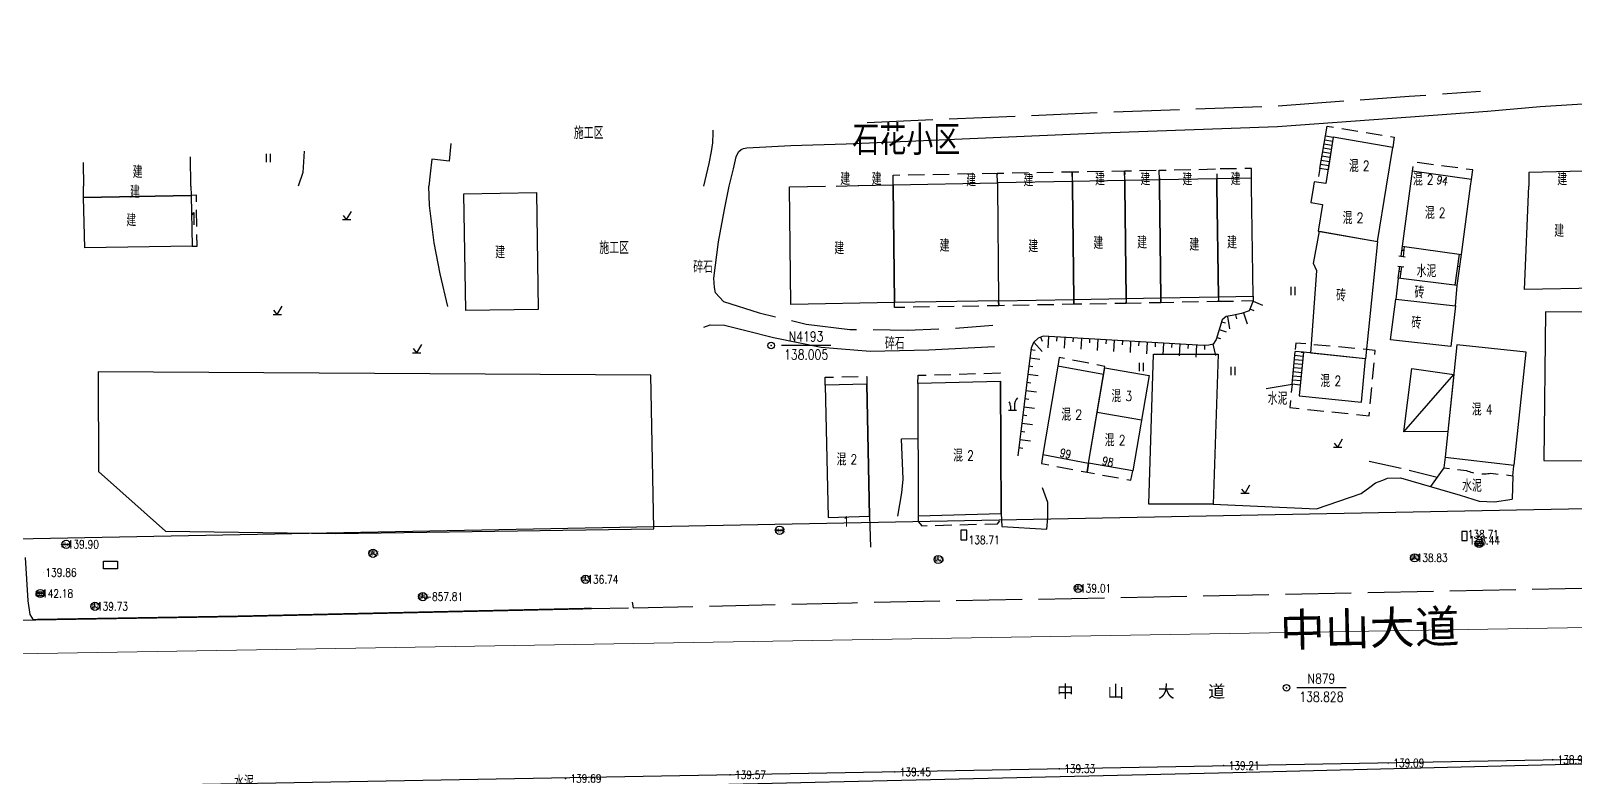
# Model space of a CAD drawing. Extents: x 529262 to 576451, y 2694391 to 2717535.
# Drawn here: x 566400.1 to 566587.6, y 2709680.9 to 2709771.4 of the extents above; entities that cross this region are included whole.
import ezdxf
from ezdxf.enums import TextEntityAlignment as Align
from ezdxf.xclip import XClip

# ---------------------------------------------------------------- set-up
doc = ezdxf.new("R2010")
doc.units = 0
doc.header["$XCLIPFRAME"] = 0
for name, pattern in [('X2', [10, 8, -2]), ('X3', [5, 4, -1]), ('X5', [3, 2, -1])]:
    doc.linetypes.add(name, pattern=pattern)
for name, color, linetype in [('a红线图', 1, 'Continuous'), ('COMPONENT', 8, 'Continuous'), ('DLSS', 4, 'Continuous'), ('DMTZ', 8, 'Continuous'), ('GCD', 8, 'Continuous'), ('GXYZ', 8, 'Continuous'), ('JMD', 8, 'Continuous'), ('KZD', 8, 'Continuous'), ('PP-COM', 7, 'Continuous'), ('RD-中线', 40, 'Continuous'), ('RD-红线', 7, 'Continuous'), ('RD-路名', 7, 'Continuous'), ('ZBTZ', 8, 'Continuous'), ('ZJ', 7, 'Continuous')]:
    doc.layers.add(name, color=color, linetype=linetype)
doc.layers.add('尺寸标注', color=7, linetype='Continuous', lineweight=18)
doc.styles.add('HZ', font='rs.shx', dxfattribs={"width": 0.8, "bigfont": 'hztxt.shx'})
doc.styles.add('romanc', font='romanc.shx', dxfattribs={"width": 0.8})
doc.styles.add('宋体', font='', dxfattribs={"width": 0.75})
doc.styles.add('等线体', font='simhei.ttf')
doc.styles.add('黑体', font='simhei.ttf')
doc.styles.get('宋体').set_extended_font_data('SimSun')
doc.linetypes.add('10421', pattern='A,2,[150,AAA.SHX,S=0.5,R=0,X=0,Y=0.5],1e-11', length=2)
doc.linetypes.add('10422', pattern='A,0.75,[150,AAA.SHX,S=0.5,R=0,X=0,Y=0.5],1.5,[177,AAA.SHX,S=1,R=0,X=0,Y=0.4],0.75', length=3)
doc.linetypes.add('1161', pattern='A,0,[149,AAA.SHX,S=0.15,R=0,X=0,Y=0],-1.6', length=1.6)
doc.linetypes.add('444', pattern='A,4.5,[145,AAA.SHX,S=1,R=0,X=0,Y=1],4.5,-0.5,[146,AAA.SHX,S=1,R=0,X=0,Y=0],-0.5', length=10)

# ---------------------------------------------------------------- blocks, each defined once
blk = doc.blocks.new('A$C19FD0107')
at = {"layer": 'RD-中线', "color": 8, "linetype": 'Continuous'}
blk.add_lwpolyline([(-1765.32, 14833.87), (-1870.24, 14834.36, -0.07773), (-2297.41, 14903.2), (-2763.51, 15055.04, -0.002412), (-2772.67, 15058.08), (-3168.08, 15191.13, 0.031805), (-3413.66, 15256.72), (-3481.17, 15270.22, 0.040764), (-3610.52, 15285.28), (-3824.79, 15292.66, 0.003807), (-3833.93, 15292.91), (-3984.46, 15295.8, 0.004916), (-3996.26, 15295.91), (-4213.61, 15295.81, 0.004475), (-4218.97, 15295.76), (-4356.1, 15293.25, -0.000047), (-4356.15, 15293.25), (-5280.16, 15276.46)], format="xyb", dxfattribs=at)
at = {"layer": 'RD-中线', "color": 8, "linetype": 'Continuous', "flags": 128}
for points in [[(-4490.73, 14139.44, 0), (-4490.29, 14139.42)], [(-3818.25, 14086.17, 0), (-3817.74, 14086.17)]]:
    blk.add_lwpolyline(points, format="xyb", dxfattribs=at)
at = {"layer": 'RD-红线', "color": 8, "linetype": 'Continuous', "flags": 128}
blk.add_lwpolyline([(-4373.42, 15323.41), (-4876.44, 15313.69)], dxfattribs=at)
blk = doc.blocks.new('GC200')
at = {"linetype": 'Continuous', "const_width": 0.2, "flags": 128}
blk.add_lwpolyline([(-0.1, 0, 1), (0.1, 0, 1)], format="xyb", close=True, dxfattribs=at)
blk = doc.blocks.new('gc123')
at = {"color": 8}
for p, q in [((-1, 0), (1, 0)), ((0, 0), (-0.8, 1)), ((0, 0), (1.2, 2))]:
    blk.add_line(p, q, dxfattribs=at)
blk = doc.blocks.new('gc210')
at = {"color": 8}
for p, q in [((-1, 0), (1, 0)), ((-0.5, 1), (-0.5, 0)), ((0.5, 1), (0.5, 0))]:
    blk.add_line(p, q, dxfattribs=at)
for centre, radius, start, end in [((-2.94, 0.81), 2.45, 4.3743, 29.0242), ((3.4, 1.11), 2.91, 139.3312, 182.0887)]:
    blk.add_arc(centre, radius, start, end, dxfattribs=at)
blk = doc.blocks.new('gc121')
at = {"color": 8}
for p, q in [((-0.5, -1), (-0.5, 1)), ((0.5, -1), (0.5, 1))]:
    blk.add_line(p, q, dxfattribs=at)
blk = doc.blocks.new('gc117')
at = {"color": 8}
blk.add_circle((0, 0), 0.8, dxfattribs=at)
blk.add_point((0, 0), dxfattribs=at)
blk = doc.blocks.new('gcbj0101')
blk.add_line((-1, 0), (1, 0))
blk.add_circle((0, 0), 1)
blk = doc.blocks.new('gcbj0103')
for p, q in [((-1, 0), (1, 0)), ((-0.9, 0.43), (0.9, 0.43)), ((-0.88, -0.47), (0.88, -0.47))]:
    blk.add_line(p, q)
blk.add_circle((0, 0), 1)
blk = doc.blocks.new('gcbj0107')
for q in [(-0.87, -0.5), (0, 1), (0.87, -0.5)]:
    blk.add_line((0, 0), q)
blk.add_circle((0, 0), 1)

msp = doc.modelspace()

# ---------------------------------------------------------------- linework, layer by layer
at = {"layer": 'a红线图', "color": 8, "linetype": 'Continuous', "lineweight": 0, "flags": 128}
msp.add_lwpolyline([(564727.349, 2709667.84), (566620.304, 2709699.43)], dxfattribs=at)
msp.add_lwpolyline([(564727.349, 2709667.84), (566620.304, 2709699.43)], dxfattribs=at)
at = {"layer": 'DLSS', "linetype": 'X2', "elevation": 137.998, "flags": 128}
for points in [[(566501.653, 2709760.301), (566530.06, 2709761.524), (566551.371, 2709762.308), (566567.522, 2709763.49), (566576.177, 2709764.101)], [(566481.831, 2709752.568), (566482.473, 2709755.306), (566482.757, 2709756.778), (566482.905, 2709757.831), (566482.973, 2709759.027), (566482.967, 2709759.348)]]:
    msp.add_lwpolyline(points, dxfattribs=at)
at = {"layer": 'DLSS', "linetype": 'Continuous', "flags": 128}
for points, elevation in [([(566486.047, 2709756.717), (566486.349, 2709757), (566486.64, 2709757.12), (566487.042, 2709757.196), (566492.38, 2709757.491), (566499.135, 2709757.69), (566530.16, 2709759.026), (566551.508, 2709759.811), (566567.701, 2709760.997), (566577.046, 2709761.656), (566583.433, 2709762.25), (566587.964, 2709762.525), (566591.092, 2709762.649), (566593.063, 2709762.703), (566595.184, 2709762.65), (566604.622, 2709761.745), (566606.838, 2709761.632), (566609.698, 2709761.493), (566614.998, 2709761.381)], 137.998), ([(566484.913, 2709752.568), (566485.408, 2709754.68), (566485.747, 2709756.116), (566486.047, 2709756.717)], 137.998), ([(566483.257, 2709739.583), (566483.101, 2709740.233), (566483.028, 2709741.369), (566483.59, 2709745.789), (566484.327, 2709749.739), (566484.913, 2709752.568)], 139.18), ([(566481.841, 2709735.42), (566482.576, 2709735.687), (566484.313, 2709735.653), (566487.085, 2709734.986), (566490.283, 2709734.172), (566496.076, 2709732.976), (566502.016, 2709732.505), (566509.142, 2709732.647), (566517.124, 2709733.086)], 137.766), ([(566399.35, 2709707.416), (566399.663, 2709702.166), (566399.943, 2709700.485), (566400.345, 2709699.862)], 139.625)]:
    msp.add_lwpolyline(points, dxfattribs=dict(at, elevation=elevation))
at = {"layer": 'DLSS', "linetype": 'X2', "flags": 128}
for points in [[(566483.257, 2709739.583), (566484.224, 2709738.541), (566488.563, 2709737.168), (566494.275, 2709735.795), (566499.553, 2709735.145), (566506.511, 2709735.07), (566512.006, 2709735.287), (566516.923, 2709735.648)], [(566473.115, 2709702.009), (566473.216, 2709701.306), (566499.863, 2709701.931), (566602.786, 2709703.976), (566614.256, 2709704.111), (566621.247, 2709704.68)], [(566468.192, 2709701.225), (566467.57, 2709701.214), (566425.086, 2709700.272), (566400.345, 2709699.862)]]:
    msp.add_lwpolyline(points, dxfattribs=at)
at = {"layer": 'DLSS', "linetype": 'X3', "flags": 128}
msp.add_lwpolyline([(566562.657, 2709719.144), (566567.374, 2709718.101), (566570.914, 2709717.171)], dxfattribs=at)
at = {"layer": 'DLSS', "linetype": 'X2', "const_width": 0.2, "flags": 128}
msp.add_lwpolyline([(566468.192, 2709701.225), (566467.57, 2709701.214), (566425.086, 2709700.272), (566400.345, 2709699.862)], dxfattribs=at)
at = {"layer": 'DMTZ'}
for p, q in [((566548.551, 2709738.564), (566549.71, 2709738.102)), ((566547.381, 2709737.162), (566547.827, 2709735.818)), ((566523.7, 2709734.288), (566523.62, 2709732.894)), ((566525.697, 2709734.173), (566525.622, 2709732.861)), ((566527.694, 2709734.059), (566527.618, 2709732.732)), ((566529.69, 2709733.945), (566529.614, 2709732.602)), ((566521.932, 2709733.602), (566522.95, 2709732.472)), ((566531.687, 2709733.831), (566531.609, 2709732.47)), ((566533.684, 2709733.717), (566533.605, 2709732.332)), ((566535.681, 2709733.602), (566535.6, 2709732.194)), ((566537.677, 2709733.488), (566537.595, 2709732.056)), ((566539.674, 2709733.374), (566539.591, 2709731.919)), ((566541.671, 2709733.26), (566541.586, 2709731.781)), ((566543.654, 2709733.334), (566544.004, 2709731.965)), ((566521.437, 2709731.693), (566522.653, 2709731.528)), ((566521.177, 2709729.71), (566522.452, 2709729.556)), ((566520.936, 2709727.725), (566522.25, 2709727.566)), ((566520.695, 2709725.739), (566522.011, 2709725.58)), ((566520.454, 2709723.754), (566521.768, 2709723.595)), ((566520.213, 2709721.768), (566521.525, 2709721.609))]:
    msp.add_line(p, q, dxfattribs=at)
at = {"layer": 'DMTZ', "linetype": 'Continuous'}
for p, q in [((566544.732, 2709736.086), (566545.209, 2709735.937)), ((566545.433, 2709736.72), (566545.687, 2709735.208)), ((566546.414, 2709736.911), (566546.528, 2709736.425)), ((566548.181, 2709737.635), (566548.646, 2709737.45)), ((566522.729, 2709734.186), (566522.919, 2709733.724)), ((566524.699, 2709734.231), (566524.67, 2709733.731)), ((566526.695, 2709734.116), (566526.667, 2709733.617)), ((566528.692, 2709734.002), (566528.664, 2709733.503)), ((566544.136, 2709734.177), (566544.614, 2709734.028)), ((566544.434, 2709735.131), (566545.292, 2709734.864)), ((566521.572, 2709732.684), (566522.067, 2709732.617)), ((566530.689, 2709733.888), (566530.66, 2709733.389)), ((566532.686, 2709733.774), (566532.657, 2709733.275)), ((566534.682, 2709733.66), (566534.654, 2709733.16)), ((566536.679, 2709733.545), (566536.65, 2709733.046)), ((566538.676, 2709733.431), (566538.647, 2709732.932)), ((566540.672, 2709733.317), (566540.644, 2709732.818)), ((566542.669, 2709733.211), (566542.672, 2709732.711)), ((566521.302, 2709730.702), (566521.797, 2709730.635)), ((566521.056, 2709728.718), (566521.553, 2709728.657)), ((566520.815, 2709726.732), (566521.312, 2709726.672)), ((566520.575, 2709724.747), (566521.071, 2709724.686)), ((566520.334, 2709722.761), (566520.83, 2709722.701)), ((566520.093, 2709720.776), (566520.589, 2709720.716))]:
    msp.add_line(p, q, dxfattribs=at)
at = {"layer": 'DMTZ', "linetype": '10421'}
msp.add_lwpolyline([(566433.241, 2709756.812), (566433.094, 2709754.229), (566432.526, 2709752.568)], dxfattribs=at)
at = {"layer": 'DMTZ', "linetype": 'Continuous', "flags": 128}
msp.add_lwpolyline([(566548.566, 2709738.6), (566548.086, 2709737.396), (566547.142, 2709737.083), (566546.021, 2709736.819), (566545.284, 2709736.695), (566544.796, 2709736.294), (566544.06, 2709733.931), (566543.727, 2709733.352), (566543.185, 2709733.214), (566542.539, 2709733.21), (566523.063, 2709734.324), (566522.455, 2709734.073), (566521.869, 2709733.545), (566521.595, 2709732.858), (566521.256, 2709730.362), (566519.973, 2709719.783)], dxfattribs=at)
at = {"layer": 'DMTZ', "linetype": '10422', "flags": 128}
for points in [[(566501.632, 2709728.49), (566501.952, 2709712.431), (566501.98, 2709711.226), (566502.061, 2709708.661)], [(566517.886, 2709728.805), (566517.937, 2709712.763), (566518.025, 2709711.196), (566523.506, 2709710.872), (566523.63, 2709712.251), (566523.63, 2709714.096), (566522.972, 2709715.879)], [(566505.41, 2709712.443), (566505.872, 2709715.288), (566506.044, 2709716.943), (566505.847, 2709721.835), (566507.809, 2709721.88)]]:
    msp.add_lwpolyline(points, dxfattribs=at)
at = {"layer": 'DMTZ', "linetype": '10421', "flags": 128}
for points in [[(566562.759, 2709715.953), (566563.419, 2709716.489), (566564.332, 2709716.837), (566564.885, 2709717.054), (566566.487, 2709717.102), (566573.712, 2709714.984), (566576.023, 2709714.284), (566577.882, 2709714.181), (566580.056, 2709714.495)], [(566543.728, 2709713.91), (566556.256, 2709713.357), (566561.689, 2709715.193), (566562.759, 2709715.953)]]:
    msp.add_lwpolyline(points, dxfattribs=at)
at = {"layer": 'GXYZ', "linetype": 'Continuous', "flags": 128}
for points in [[(566513.79, 2709709.587), (566513.79, 2709710.729), (566513.068, 2709710.729), (566513.068, 2709709.587)], [(566574.576, 2709710.594), (566573.943, 2709710.594), (566573.943, 2709709.507), (566574.576, 2709709.507)], [(566408.858, 2709706.984), (566410.565, 2709706.984), (566410.565, 2709706.03), (566408.858, 2709706.03)]]:
    msp.add_lwpolyline(points, close=True, dxfattribs=at)
at = {"layer": 'JMD', "linetype": 'Continuous'}
for p, q in [((566556.654, 2709754.713), (566557.346, 2709758.685)), ((566557.346, 2709758.685), (566558.294, 2709758.52)), ((566558.294, 2709758.52), (566557.664, 2709754.553)), ((566557.003, 2709756.715), (566557.982, 2709756.552)), ((566557.089, 2709757.208), (566558.06, 2709757.044)), ((566557.174, 2709757.7), (566558.138, 2709757.536)), ((566557.26, 2709758.193), (566558.216, 2709758.028)), ((566556.659, 2709754.745), (566557.669, 2709754.584)), ((566556.745, 2709755.237), (566557.747, 2709755.076)), ((566556.831, 2709755.73), (566557.825, 2709755.568)), ((566556.917, 2709756.222), (566557.903, 2709756.06)), ((566566.282, 2709744.074), (566567.027, 2709743.984)), ((566566.621, 2709744.787, 138.782), (566566.869, 2709744.757, 138.782)), ((566566.129, 2709742.824), (566566.873, 2709742.732)), ((566566.306, 2709742.219), (566566.554, 2709742.189)), ((566573.664, 2709742.739), (566573.416, 2709742.773)), ((566553.29, 2709728.483), (566553.654, 2709732.467)), ((566554.681, 2709732.367), (566553.653, 2709732.462)), ((566554.682, 2709732.371), (566554.294, 2709728.385)), ((566554.488, 2709730.376), (566553.471, 2709730.473)), ((566554.536, 2709730.874), (566553.517, 2709730.97)), ((566554.584, 2709731.371), (566553.562, 2709731.467)), ((566554.633, 2709731.869), (566553.608, 2709731.965)), ((566554.294, 2709728.385), (566553.29, 2709728.483)), ((566554.342, 2709728.883), (566553.335, 2709728.98)), ((566554.391, 2709729.381), (566553.381, 2709729.478)), ((566554.439, 2709729.878), (566553.426, 2709729.975)), ((566566.873, 2709722.68), (566572.937, 2709729.646))]:
    msp.add_line(p, q, dxfattribs=at)
at = {"layer": 'JMD', "linetype": 'Continuous', "flags": 128}
for points, elevation in [([(566564.777, 2709752.568), (566565.532, 2709757.258), (566558.294, 2709758.52), (566557.397, 2709752.864), (566555.986, 2709753.088), (566555.904, 2709752.568)], 136.762), ([(566406.419, 2709755.444), (566406.442, 2709752.568)], 138.211), ([(566419.502, 2709752.568), (566419.447, 2709756.108)], 138.211), ([(566500.584, 2709752.568), (566500.583, 2709752.625), (566504.832, 2709752.714), (566504.833, 2709752.568)], 137.922), ([(566504.833, 2709752.568), (566504.832, 2709752.714), (566517.485, 2709752.953), (566517.489, 2709752.568)], 137.875), ([(566548.371, 2709752.568), (566548.359, 2709753.511), (566544.155, 2709753.436), (566544.166, 2709752.568)], 139.523), ([(566574.992, 2709752.568), (566575.102, 2709753.368), (566567.891, 2709754.374), (566567.65, 2709752.568)], 138.782), ([(566590.442, 2709752.568), (566590.454, 2709754.431), (566582.056, 2709754.231), (566582.046, 2709752.568)], 138.477), ([(566419.502, 2709752.568), (566419.54, 2709751.437), (566406.453, 2709751.191), (566406.442, 2709752.568)], 138.211), ([(566504.831, 2709752.568), (566504.991, 2709738.399), (566492.395, 2709738.174), (566492.234, 2709752.49), (566496.6, 2709752.568)], 137.896), ([(566497.897, 2709752.568), (566500.583, 2709752.625), (566500.584, 2709752.568)], 137.922), ([(566517.489, 2709752.568), (566517.637, 2709738.629), (566504.991, 2709738.399), (566504.831, 2709752.568)], 137.896), ([(566555.904, 2709752.568), (566555.59, 2709750.56), (566556.996, 2709750.337), (566556.483, 2709747.103), (566563.686, 2709745.845), (566564.773, 2709752.568)], 136.762), ([(566567.65, 2709752.568), (566566.681, 2709745.282), (566573.872, 2709744.249), (566574.994, 2709752.568)], 136.646), ([(566590.437, 2709752.568), (566590.33, 2709740.158), (566581.546, 2709740.002), (566582.046, 2709752.568)], 137.454), ([(566566.681, 2709745.282), (566566.531, 2709744.044)], 138.782), ([(566566.927, 2709745.241), (566566.779, 2709744.014)], 138.782), ([(566535.003, 2709724.132), (566529.608, 2709725.043)], 145.743)]:
    msp.add_lwpolyline(points, dxfattribs=dict(at, elevation=elevation))
at = {"layer": 'JMD', "linetype": 'X5', "flags": 128}
for points, elevation in [([(566557.346, 2709758.685), (566557.552, 2709759.865), (566565.717, 2709758.496), (566565.532, 2709757.258)], 136.951), ([(566548.359, 2709753.511), (566548.358, 2709754.701), (566544.139, 2709754.646), (566544.155, 2709753.436)], 137.312), ([(566557.664, 2709754.553), (566556.654, 2709754.713), (566556.386, 2709753.025)], 137.538), ([(566575.102, 2709753.368), (566575.262, 2709754.531), (566568.039, 2709755.492), (566567.891, 2709754.374)], 136.849), ([(566504.832, 2709752.714), (566504.818, 2709753.901), (566517.463, 2709754.133), (566517.485, 2709752.953)], 137.905), ([(566517.637, 2709738.629), (566517.648, 2709738.027), (566504.996, 2709737.792), (566504.991, 2709738.399)], 138.138), ([(566526.759, 2709738.786), (566526.77, 2709738.196), (566517.648, 2709738.027), (566517.637, 2709738.629)], 138.16), ([(566533.142, 2709738.903), (566533.153, 2709738.314), (566526.77, 2709738.196), (566526.759, 2709738.786)], 137.987), ([(566537.352, 2709738.981), (566537.363, 2709738.392), (566533.153, 2709738.314), (566533.142, 2709738.903)], 137.883), ([(566544.339, 2709739.114), (566544.35, 2709738.522), (566537.363, 2709738.392), (566537.352, 2709738.981)], 137.881), ([(566548.58, 2709739.196), (566548.566, 2709738.6), (566544.35, 2709738.522), (566544.339, 2709739.114)], 137.696), ([(566554.294, 2709728.385), (566553.29, 2709728.483), (566553.02, 2709725.648), (566562.663, 2709724.658), (566563.397, 2709732.598), (566553.749, 2709733.49), (566553.654, 2709732.467), (566554.682, 2709732.371)], 138.966), ([(566496.556, 2709728.349), (566496.565, 2709729.328), (566501.613, 2709729.429), (566501.632, 2709728.49)], 138.783), ([(566507.834, 2709728.558), (566507.862, 2709729.567), (566517.832, 2709729.861), (566517.886, 2709728.805)], 138.243), ([(566523.018, 2709719.925), (566522.843, 2709718.836), (566528.413, 2709717.777), (566528.569, 2709718.893)], 137.583), ([(566528.569, 2709718.893), (566528.413, 2709717.777), (566533.724, 2709716.826), (566533.94, 2709717.945)], 137.655), ([(566507.865, 2709712.485), (566507.881, 2709711.794), (566508.295, 2709711.286), (566517.491, 2709711.522), (566517.926, 2709712.021), (566517.937, 2709712.763)], 138.331)]:
    msp.add_lwpolyline(points, dxfattribs=dict(at, elevation=elevation))
for points in [[(566537.175, 2709753.321), (566537.153, 2709754.495), (566544.139, 2709754.646), (566544.155, 2709753.436)], [(566517.485, 2709752.953), (566517.463, 2709754.133), (566526.575, 2709754.301), (566526.597, 2709753.117)], [(566526.597, 2709753.117), (566526.575, 2709754.301), (566532.95, 2709754.418), (566532.972, 2709753.238)], [(566532.972, 2709753.238), (566532.95, 2709754.418), (566537.153, 2709754.495), (566537.175, 2709753.321)], [(566419.649, 2709745.254), (566420.245, 2709745.26), (566420.159, 2709751.441), (566419.54, 2709751.437)], [(566530.387, 2709729.656), (566530.55, 2709730.651), (566525.01, 2709731.725), (566524.838, 2709730.688)]]:
    msp.add_lwpolyline(points, dxfattribs=at)
at = {"layer": 'JMD', "linetype": 'Continuous', "flags": 128}
for points in [[(566526.604, 2709752.568), (566526.597, 2709753.117), (566517.485, 2709752.953), (566517.49, 2709752.568)], [(566532.98, 2709752.568), (566532.972, 2709753.238), (566526.597, 2709753.117), (566526.604, 2709752.568)], [(566537.184, 2709752.568), (566537.175, 2709753.321), (566532.972, 2709753.238), (566532.98, 2709752.568)], [(566544.166, 2709752.568), (566544.155, 2709753.436), (566537.175, 2709753.321), (566537.184, 2709752.568)], [(566517.489, 2709752.568), (566517.637, 2709738.629), (566526.759, 2709738.786), (566526.603, 2709752.568)], [(566526.603, 2709752.568), (566526.759, 2709738.786), (566533.142, 2709738.903), (566532.98, 2709752.568)], [(566532.98, 2709752.568), (566533.142, 2709738.903), (566537.352, 2709738.981), (566537.184, 2709752.568)], [(566537.184, 2709752.568), (566537.352, 2709738.981), (566544.339, 2709739.114), (566544.166, 2709752.568)], [(566544.166, 2709752.568), (566544.339, 2709739.114), (566548.58, 2709739.196), (566548.373, 2709752.568)], [(566573.104, 2709740.507), (566573.624, 2709744.283)], [(566573.352, 2709740.473), (566573.872, 2709744.249)], [(566566.199, 2709741.359), (566566.377, 2709742.793)], [(566566.447, 2709741.328), (566566.625, 2709742.762)]]:
    msp.add_lwpolyline(points, dxfattribs=at)
for points in [[(566406.453, 2709751.191), (566419.54, 2709751.437), (566419.649, 2709745.254), (566406.601, 2709745.072)], [(566584.082, 2709737.283), (566583.886, 2709719.217), (566609.202, 2709719.087), (566609.398, 2709737.152)], [(566543.728, 2709713.91), (566535.882, 2709713.91), (566536.46, 2709732.135), (566544.307, 2709732.135)], [(566524.838, 2709730.688), (566523.018, 2709719.925), (566528.569, 2709718.893), (566530.387, 2709729.656)], [(566408.224, 2709729.981), (566408.286, 2709717.87), (566416.391, 2709710.618), (566437.094, 2709710.352), (566475.761, 2709710.923), (566475.383, 2709729.566)]]:
    msp.add_lwpolyline(points, close=True, dxfattribs=at)
for points, elevation in [([(566461.711, 2709737.572), (566452.902, 2709737.434), (566452.679, 2709751.631), (566461.488, 2709751.769)], 137.062), ([(566556.646, 2709747.075), (566563.686, 2709745.845), (566562.206, 2709731.57), (566555.564, 2709732.277), (566556.312, 2709742.26), (566555.893, 2709743.163)], 136.782), ([(566573.352, 2709740.473), (566566.199, 2709741.359), (566565.885, 2709738.819), (566573.163, 2709738.012)], 138.356), ([(566572.601, 2709733.068), (566565.264, 2709733.882), (566565.885, 2709738.819), (566573.163, 2709738.012)], 137.092), ([(566554.166, 2709727.066), (566561.718, 2709726.291), (566562.206, 2709731.57), (566554.682, 2709732.371)], 137.056), ([(566571.88, 2709719.636), (566580.268, 2709718.656), (566581.732, 2709732.374), (566573.322, 2709733.282)], 137.281), ([(566530.528, 2709730.489), (566535.931, 2709729.552), (566533.94, 2709717.945), (566528.569, 2709718.893)], 139.031), ([(566572.206, 2709722.726), (566566.873, 2709722.68), (566567.863, 2709730.375), (566572.937, 2709729.646)], 138.003), ([(566496.556, 2709728.349), (566496.916, 2709712.29), (566501.952, 2709712.431), (566501.632, 2709728.49)], 138.783), ([(566517.937, 2709712.763), (566517.886, 2709728.805), (566507.834, 2709728.558), (566507.865, 2709712.485)], 140.562)]:
    msp.add_lwpolyline(points, close=True, dxfattribs=dict(at, elevation=elevation))
at = {"layer": 'JMD', "linetype": 'X5', "elevation": 137.281, "flags": 128}
msp.add_lwpolyline([(566571.88, 2709719.636), (566571.742, 2709718.318), (566574.478, 2709717.981, 0.1295147), (566577.448, 2709717.673), (566580.13, 2709717.366), (566580.268, 2709718.656)], format="xyb", dxfattribs=at)
at = {"layer": 'JMD', "linetype": '444', "flags": 128}
msp.add_lwpolyline([(566448.105, 2709679.011), (566546.096, 2709681.278), (566599.934, 2709682.641), (566614.55, 2709683.695), (566672.77, 2709684.004), (566687.838, 2709683.703), (566702.303, 2709683.402), (566712.136, 2709681.984)], dxfattribs=at)
at = {"layer": 'KZD', "linetype": 'Continuous'}
for p, q in [((566497.249, 2709733.186, 138.005), (566491.249, 2709733.186, 138.005)), ((566559.864, 2709691.599, 138.828), (566553.864, 2709691.599, 138.828))]:
    msp.add_line(p, q, dxfattribs=at)
at = {"layer": 'ZBTZ', "linetype": '1161', "flags": 128}
for points in [[(566451.094, 2709757.722), (566450.868, 2709755.602), (566448.753, 2709755.843), (566448.565, 2709754.047), (566448.395, 2709752.568)], [(566450.727, 2709737.942), (566449.785, 2709741.92), (566449.04, 2709745.682), (566448.47, 2709750.216), (566448.395, 2709752.568)], [(566550.164, 2709727.974), (566553.29, 2709728.483)], [(566562.663, 2709724.658), (566562.663, 2709724.658)], [(566468.192, 2709701.225), (566472.656, 2709701.317)], [(566384.59, 2709699.722), (566400.498, 2709699.864)]]:
    msp.add_lwpolyline(points, dxfattribs=at)
for points, elevation in [([(566571.742, 2709718.318), (566570.099, 2709716.043)], 139.557), ([(566580.13, 2709717.366), (566580.056, 2709714.495)], 137.281)]:
    msp.add_lwpolyline(points, dxfattribs=dict(at, elevation=elevation))

# ---------------------------------------------------------------- block references
at = {"layer": 'COMPONENT', "linetype": 'Continuous', "xscale": 0.5, "yscale": 0.5}
for name, p in [('gcbj0101', (566491.021, 2709710.738)), ('gcbj0103', (566576.028, 2709709.137)), ('gcbj0101', (566404.331, 2709709.017)), ('gcbj0107', (566441.627, 2709707.929)), ('gcbj0107', (566510.303, 2709707.182)), ('gcbj0107', (566568.198, 2709707.379)), ('gcbj0107', (566467.443, 2709704.767)), ('gcbj0107', (566527.317, 2709703.677)), ('gcbj0103', (566401.208, 2709703.045)), ('gcbj0107', (566447.671, 2709702.657)), ('gcbj0107', (566407.843, 2709701.483))]:
    msp.add_blockref(name, p, dxfattribs=at)
at = {"layer": 'GCD', "linetype": 'Continuous'}
ref = msp.add_blockref('GC200', (566513.754, 2709709.565, 138.705), dxfattribs=dict(at, xscale=0.1999999999534339, yscale=0.1999999999534339, zscale=0.1999999999534339))
ref.add_attrib('height', '138.71', dxfattribs={"linetype": 'Continuous', "height": 1, "style": 'HZ', "width": 0.8}).set_placement((566513.994, 2709709.565, 138.705), align=Align.MIDDLE_LEFT)
ref = msp.add_blockref('GC200', (566513.754, 2709709.565, 138.705), dxfattribs=dict(at, xscale=0.1999999999534339, yscale=0.1999999999534339, zscale=0.1999999999534339))
ref.add_attrib('height', '138.71', dxfattribs={"linetype": 'Continuous', "height": 1, "style": 'HZ', "width": 0.8}).set_placement((566513.994, 2709709.565, 138.705), align=Align.MIDDLE_LEFT)
ref = msp.add_blockref('GC200', (566574.411, 2709710.249, 138.708), dxfattribs=dict(at, xscale=0.1999999999534339, yscale=0.1999999999534339, zscale=0.1999999999534339))
ref.add_attrib('height', '138.71', dxfattribs={"linetype": 'Continuous', "height": 1, "style": 'HZ', "width": 0.8}).set_placement((566574.651, 2709710.249, 138.708), align=Align.MIDDLE_LEFT)
ref = msp.add_blockref('GC200', (566574.411, 2709710.249, 138.708), dxfattribs=dict(at, xscale=0.1999999999534339, yscale=0.1999999999534339, zscale=0.1999999999534339))
ref.add_attrib('height', '138.71', dxfattribs={"linetype": 'Continuous', "height": 1, "style": 'HZ', "width": 0.8}).set_placement((566574.651, 2709710.249, 138.708), align=Align.MIDDLE_LEFT)
ref = msp.add_blockref('GC200', (566574.546, 2709709.497, 138.435), dxfattribs=dict(at, xscale=0.1999999999534339, yscale=0.1999999999534339, zscale=0.1999999999534339))
ref.add_attrib('height', '138.44', dxfattribs={"linetype": 'Continuous', "height": 1, "style": 'HZ', "width": 0.8}).set_placement((566574.786, 2709709.497, 138.435), align=Align.MIDDLE_LEFT)
ref = msp.add_blockref('GC200', (566574.546, 2709709.497, 138.435), dxfattribs=dict(at, xscale=0.1999999999534339, yscale=0.1999999999534339, zscale=0.1999999999534339))
ref.add_attrib('height', '138.44', dxfattribs={"linetype": 'Continuous', "height": 1, "style": 'HZ', "width": 0.8}).set_placement((566574.786, 2709709.497, 138.435), align=Align.MIDDLE_LEFT)
ref = msp.add_blockref('GC200', (566404.303, 2709709.03, 139.896), dxfattribs=dict(at, xscale=0.1999999999534339, yscale=0.1999999999534339, zscale=0.1999999999534339))
ref.add_attrib('height', '139.90', dxfattribs={"linetype": 'Continuous', "height": 1, "style": 'HZ', "width": 0.8}).set_placement((566404.543, 2709709.03, 139.896), align=Align.MIDDLE_LEFT)
ref = msp.add_blockref('GC200', (566404.303, 2709709.03, 139.896), dxfattribs=dict(at, xscale=0.1999999999534339, yscale=0.1999999999534339, zscale=0.1999999999534339))
ref.add_attrib('height', '139.90', dxfattribs={"linetype": 'Continuous', "height": 1, "style": 'HZ', "width": 0.8}).set_placement((566404.543, 2709709.03, 139.896), align=Align.MIDDLE_LEFT)
ref = msp.add_blockref('GC200', (566568.191, 2709707.39, 138.834), dxfattribs=dict(at, xscale=0.1999999999534339, yscale=0.1999999999534339, zscale=0.1999999999534339))
ref.add_attrib('height', '138.83', dxfattribs={"linetype": 'Continuous', "height": 1, "style": 'HZ', "width": 0.8}).set_placement((566568.431, 2709707.39, 138.834), align=Align.MIDDLE_LEFT)
ref = msp.add_blockref('GC200', (566568.191, 2709707.39, 138.834), dxfattribs=dict(at, xscale=0.1999999999534339, yscale=0.1999999999534339, zscale=0.1999999999534339))
ref.add_attrib('height', '138.83', dxfattribs={"linetype": 'Continuous', "height": 1, "style": 'HZ', "width": 0.8}).set_placement((566568.431, 2709707.39, 138.834), align=Align.MIDDLE_LEFT)
ref = msp.add_blockref('GC200', (566401.587, 2709705.591, 139.857), dxfattribs=dict(at, xscale=0.1999999999534339, yscale=0.1999999999534339, zscale=0.1999999999534339))
ref.add_attrib('height', '139.86', dxfattribs={"linetype": 'Continuous', "height": 1, "style": 'HZ', "width": 0.8}).set_placement((566401.827, 2709705.591, 139.857), align=Align.MIDDLE_LEFT)
ref = msp.add_blockref('GC200', (566401.587, 2709705.591, 139.857), dxfattribs=dict(at, xscale=0.1999999999534339, yscale=0.1999999999534339, zscale=0.1999999999534339))
ref.add_attrib('height', '139.86', dxfattribs={"linetype": 'Continuous', "height": 1, "style": 'HZ', "width": 0.8}).set_placement((566401.827, 2709705.591, 139.857), align=Align.MIDDLE_LEFT)
ref = msp.add_blockref('GC200', (566467.432, 2709704.763, 136.737), dxfattribs=dict(at, xscale=0.1999999999534339, yscale=0.1999999999534339, zscale=0.1999999999534339))
ref.add_attrib('height', '136.74', dxfattribs={"linetype": 'Continuous', "height": 1, "style": 'HZ', "width": 0.8}).set_placement((566467.672, 2709704.763, 136.737), align=Align.MIDDLE_LEFT)
ref = msp.add_blockref('GC200', (566467.432, 2709704.763, 136.737), dxfattribs=dict(at, xscale=0.1999999999534339, yscale=0.1999999999534339, zscale=0.1999999999534339))
ref.add_attrib('height', '136.74', dxfattribs={"linetype": 'Continuous', "height": 1, "style": 'HZ', "width": 0.8}).set_placement((566467.672, 2709704.763, 136.737), align=Align.MIDDLE_LEFT)
ref = msp.add_blockref('GC200', (566527.304, 2709703.673, 139.005), dxfattribs=dict(at, xscale=0.1999999999534339, yscale=0.1999999999534339, zscale=0.1999999999534339))
ref.add_attrib('height', '139.01', dxfattribs={"linetype": 'Continuous', "height": 1, "style": 'HZ', "width": 0.8}).set_placement((566527.544, 2709703.673, 139.005), align=Align.MIDDLE_LEFT)
ref = msp.add_blockref('GC200', (566527.304, 2709703.673, 139.005), dxfattribs=dict(at, xscale=0.1999999999534339, yscale=0.1999999999534339, zscale=0.1999999999534339))
ref.add_attrib('height', '139.01', dxfattribs={"linetype": 'Continuous', "height": 1, "style": 'HZ', "width": 0.8}).set_placement((566527.544, 2709703.673, 139.005), align=Align.MIDDLE_LEFT)
ref = msp.add_blockref('GC200', (566401.177, 2709703.045, 142.179), dxfattribs=dict(at, xscale=0.1999999999534339, yscale=0.1999999999534339, zscale=0.1999999999534339))
ref.add_attrib('height', '142.18', dxfattribs={"linetype": 'Continuous', "height": 1, "style": 'HZ', "width": 0.8}).set_placement((566401.417, 2709703.045, 142.179), align=Align.MIDDLE_LEFT)
ref = msp.add_blockref('GC200', (566401.177, 2709703.045, 142.179), dxfattribs=dict(at, xscale=0.1999999999534339, yscale=0.1999999999534339, zscale=0.1999999999534339))
ref.add_attrib('height', '142.18', dxfattribs={"linetype": 'Continuous', "height": 1, "style": 'HZ', "width": 0.8}).set_placement((566401.417, 2709703.045, 142.179), align=Align.MIDDLE_LEFT)
ref = msp.add_blockref('GC200', (566447.664, 2709702.664, -857.81), dxfattribs=dict(at, xscale=0.1999999999534339, yscale=0.1999999999534339, zscale=0.1999999999534339))
ref.add_attrib('height', '-857.81', dxfattribs={"linetype": 'Continuous', "height": 1, "style": 'HZ', "width": 0.8}).set_placement((566447.904, 2709702.664, -857.81), align=Align.MIDDLE_LEFT)
ref = msp.add_blockref('GC200', (566447.664, 2709702.664, -857.81), dxfattribs=dict(at, xscale=0.1999999999534339, yscale=0.1999999999534339, zscale=0.1999999999534339))
ref.add_attrib('height', '-857.81', dxfattribs={"linetype": 'Continuous', "height": 1, "style": 'HZ', "width": 0.8}).set_placement((566447.904, 2709702.664, -857.81), align=Align.MIDDLE_LEFT)
ref = msp.add_blockref('GC200', (566407.84, 2709701.482, 139.733), dxfattribs=dict(at, xscale=0.1999999999534339, yscale=0.1999999999534339, zscale=0.1999999999534339))
ref.add_attrib('height', '139.73', dxfattribs={"linetype": 'Continuous', "height": 1, "style": 'HZ', "width": 0.8}).set_placement((566408.08, 2709701.482, 139.733), align=Align.MIDDLE_LEFT)
ref = msp.add_blockref('GC200', (566407.84, 2709701.482, 139.733), dxfattribs=dict(at, xscale=0.1999999999534339, yscale=0.1999999999534339, zscale=0.1999999999534339))
ref.add_attrib('height', '139.73', dxfattribs={"linetype": 'Continuous', "height": 1, "style": 'HZ', "width": 0.8}).set_placement((566408.08, 2709701.482, 139.733), align=Align.MIDDLE_LEFT)
ref = msp.add_blockref('GC200', (566584.955, 2709682.844, 138.96), dxfattribs=dict(at, xscale=0.5, yscale=0.5, zscale=0.5))
ref.add_attrib('height', '138.96', dxfattribs={"linetype": 'Continuous', "height": 1, "style": 'HZ', "width": 0.8}).set_placement((566585.555, 2709682.844, 138.96), align=Align.MIDDLE_LEFT)
ref = msp.add_blockref('GC200', (566485.003, 2709681.014, 139.57), dxfattribs=dict(at, xscale=0.5, yscale=0.5, zscale=0.5))
ref.add_attrib('height', '139.57', dxfattribs={"linetype": 'Continuous', "height": 1, "style": 'HZ', "width": 0.8}).set_placement((566485.603, 2709681.014, 139.57), align=Align.MIDDLE_LEFT)
ref = msp.add_blockref('GC200', (566505.036, 2709681.362, 139.45), dxfattribs=dict(at, xscale=0.5, yscale=0.5, zscale=0.5))
ref.add_attrib('height', '139.45', dxfattribs={"linetype": 'Continuous', "height": 1, "style": 'HZ', "width": 0.8}).set_placement((566505.636, 2709681.362, 139.45), align=Align.MIDDLE_LEFT)
ref = msp.add_blockref('GC200', (566525.012, 2709681.748, 139.33), dxfattribs=dict(at, xscale=0.5, yscale=0.5, zscale=0.5))
ref.add_attrib('height', '139.33', dxfattribs={"linetype": 'Continuous', "height": 1, "style": 'HZ', "width": 0.8}).set_placement((566525.612, 2709681.748, 139.33), align=Align.MIDDLE_LEFT)
ref = msp.add_blockref('GC200', (566544.991, 2709682.131, 139.21), dxfattribs=dict(at, xscale=0.5, yscale=0.5, zscale=0.5))
ref.add_attrib('height', '139.21', dxfattribs={"linetype": 'Continuous', "height": 1, "style": 'HZ', "width": 0.8}).set_placement((566545.591, 2709682.131, 139.21), align=Align.MIDDLE_LEFT)
ref = msp.add_blockref('GC200', (566564.997, 2709682.447, 139.09), dxfattribs=dict(at, xscale=0.5, yscale=0.5, zscale=0.5))
ref.add_attrib('height', '139.09', dxfattribs={"linetype": 'Continuous', "height": 1, "style": 'HZ', "width": 0.8}).set_placement((566565.597, 2709682.447, 139.09), align=Align.MIDDLE_LEFT)
ref = msp.add_blockref('GC200', (566465.014, 2709680.568, 139.69), dxfattribs=dict(at, xscale=0.5, yscale=0.5, zscale=0.5))
ref.add_attrib('height', '139.69', dxfattribs={"linetype": 'Continuous', "height": 1, "style": 'HZ', "width": 0.8}).set_placement((566465.614, 2709680.568, 139.69), align=Align.MIDDLE_LEFT)
at = {"layer": 'KZD', "linetype": 'Continuous', "xscale": 0.5, "yscale": 0.5, "zscale": 0.5}
for p in [(566489.999, 2709733.186, 138.005), (566552.614, 2709691.599, 138.828)]:
    msp.add_blockref('gc117', p, dxfattribs=at)
at = {"layer": 'PP-COM'}
ref = msp.add_blockref('A$C19FD0107', (570997.993, 2694390.603), dxfattribs=at)
XClip(ref).set_block_clipping_path([(-9366.4383134884, 14428.6043910822), (-3328.4480743363, 17452.7484863754)])
at = {"layer": 'ZBTZ', "linetype": 'Continuous', "xscale": 0.5, "yscale": 0.5, "zscale": 0.5}
for name, p in [('gc121', (566428.938, 2709755.976, -0.572)), ('gc123', (566438.418, 2709748.491)), ('gc121', (566553.424, 2709739.806)), ('gc123', (566429.985, 2709736.966)), ('gc123', (566446.941, 2709732.309)), ('gc121', (566534.999, 2709730.581)), ('gc121', (566546.13, 2709730.09)), ('gc210', (566519.326, 2709725.338)), ('gc123', (566558.843, 2709720.837)), ('gc123', (566547.581, 2709715.241))]:
    msp.add_blockref(name, p, dxfattribs=at)

# ---------------------------------------------------------------- texts
at = {"layer": 'GXYZ', "linetype": 'Continuous', "style": '宋体'}
for s, p in [('供水', (566491.048, 2709710.712)), ('供水', (566404.358, 2709708.991)), ('通信', (566441.671, 2709707.979)), ('通信', (566568.242, 2709707.429)), ('雨水', (566576.03, 2709709.096)), ('电力', (566510.347, 2709707.232)), ('电力', (566467.487, 2709704.818)), ('电力', (566527.361, 2709703.728)), ('雨水', (566401.21, 2709703.005)), ('通信', (566447.715, 2709702.707)), ('电力', (566407.887, 2709701.533))]:
    msp.add_text(s, height=0.5, dxfattribs=at).set_placement(p, align=Align.MIDDLE)
at = {"layer": 'JMD', "linetype": 'Continuous', "style": 'HZ', "width": 0.8}
for s, p in [('建', (566413.026, 2709754.368)), ('建', (566412.695, 2709751.951)), ('建', (566499, 2709753.522)), ('建', (566502.817, 2709753.525)), ('建', (566514.301, 2709753.367)), ('建', (566521.267, 2709753.345)), ('建', (566529.954, 2709753.46)), ('建', (566535.473, 2709753.48)), ('建', (566540.581, 2709753.462)), ('建', (566546.445, 2709753.503)), ('建', (566586.118, 2709753.475)), ('建', (566412.245, 2709748.516)), ('1', (566419.798, 2709748.592)), ('建', (566585.75, 2709747.217)), ('建', (566457.069, 2709744.59)), ('建', (566498.268, 2709745.102)), ('建', (566511.071, 2709745.411)), ('建', (566521.843, 2709745.336)), ('建', (566529.755, 2709745.734)), ('建', (566535.074, 2709745.801)), ('建', (566541.413, 2709745.535)), ('建', (566546.001, 2709745.801))]:
    msp.add_text(s, height=1.5, dxfattribs=at).set_placement(p, align=Align.MIDDLE)
for s, p in [('混', (566561.402, 2709755.017)), ('混', (566569.175, 2709753.362)), ('混', (566560.639, 2709748.694)), ('混', (566570.634, 2709749.323)), ('砖', (566559.843, 2709739.267)), ('砖', (566569.368, 2709739.646)), ('砖', (566568.993, 2709735.944)), ('混', (566557.931, 2709728.884)), ('混', (566532.539, 2709727.049)), ('混', (566526.453, 2709724.791)), ('混', (566576.333, 2709725.421)), ('混', (566531.727, 2709721.689)), ('混', (566499.151, 2709719.348)), ('混', (566513.308, 2709719.82))]:
    msp.add_text(s, height=1.5, dxfattribs=at).set_placement(p, align=Align.MIDDLE_RIGHT)
for s, p in [('2', (566561.902, 2709755.017)), ('2', (566569.675, 2709753.362)), ('2', (566561.139, 2709748.694)), ('2', (566571.134, 2709749.323)), ('2', (566558.431, 2709728.884)), ('3', (566533.039, 2709727.049)), ('2', (566526.953, 2709724.791)), ('4', (566576.833, 2709725.421)), ('2', (566532.227, 2709721.689)), ('2', (566499.651, 2709719.348)), ('2', (566513.808, 2709719.82)), ('1', (566498.699, 2709711.791))]:
    msp.add_text(s, height=1.2, dxfattribs=at).set_placement(p, align=Align.MIDDLE_LEFT)
at = {"layer": 'KZD', "linetype": 'Continuous', "style": 'romanc', "width": 0.8}
for s, p in [('N4193', (566494.249, 2709734.286)), ('138.005', (566494.249, 2709732.086)), ('N879', (566556.864, 2709692.699)), ('138.828', (566556.864, 2709690.499))]:
    msp.add_text(s, height=1.2, dxfattribs=at).set_placement(p, align=Align.MIDDLE)
at = {"layer": 'RD-路名', "color": 7, "style": '黑体'}
msp.add_text('中山大道', height=4, rotation=1.30936, dxfattribs=at).set_placement((566562.725, 2709698.918), align=Align.MIDDLE)
at = {"layer": 'ZJ', "color": 8, "linetype": 'Continuous', "style": 'HZ', "width": 0.8}
for s, p in [('施工区', (566467.828, 2709759.118)), ('施工区', (566470.919, 2709745.144)), ('碎石', (566481.736, 2709742.813)), ('水泥', (566569.627, 2709742.317)), ('碎石', (566505.024, 2709733.532)), ('水泥', (566551.538, 2709726.829)), ('水泥', (566575.158, 2709716.229)), ('水泥', (566425.947, 2709680.255))]:
    msp.add_text(s, height=1.5, dxfattribs=at).set_placement(p, align=Align.MIDDLE)
for s, rotation, p in [('94', 349.65631, (566571.545, 2709753.224)), ('99', 347.69976, (566525.771, 2709720.064)), ('98', 347.69976, (566530.919, 2709719.072))]:
    msp.add_text(s, height=1, rotation=rotation, dxfattribs=at).set_placement(p, align=Align.MIDDLE)
at = {"layer": 'ZJ', "color": 8, "linetype": 'Continuous', "style": '等线体'}
msp.add_text('中    山    大    道', height=1.5, dxfattribs=at).set_placement((566534.94, 2709691.182), align=Align.MIDDLE)
at = {"layer": '尺寸标注', "color": 252, "insert": (566498.24, 2709759.894, 2761.055), "char_height": 4, "attachment_point": 1, "style": '宋体'}
msp.add_mtext('{\\H0.8x; 石花小区  }', dxfattribs=at)

doc.saveas('drawing.dxf')
